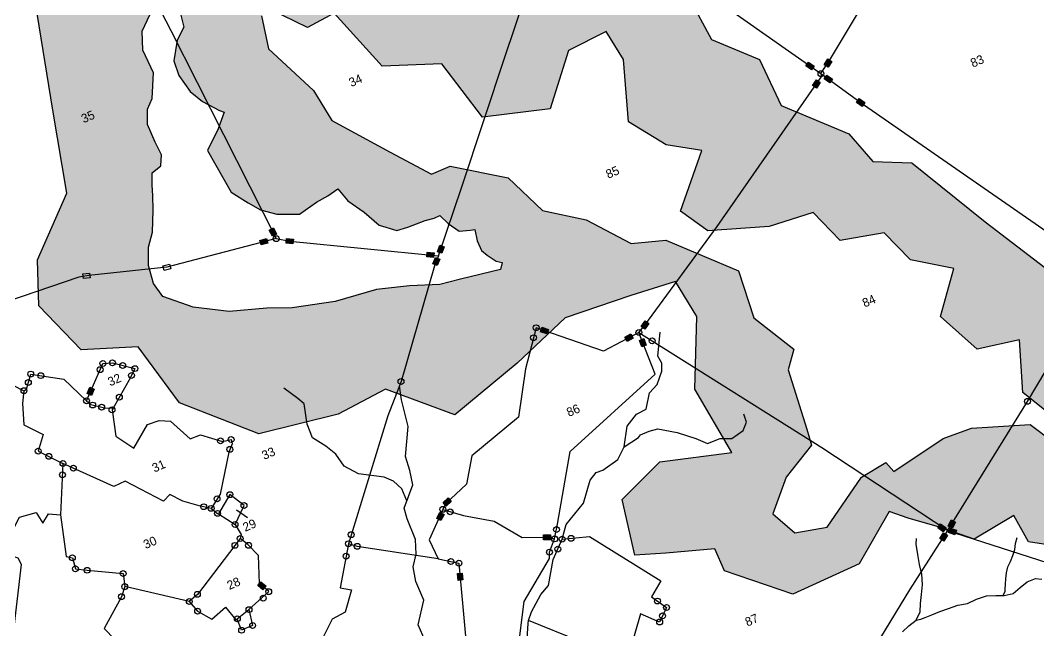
# Model space of a CAD drawing. Header units: metres. Extents: x 316907 to 323391, y 1887582 to 1892948.
# Drawn here: x 320921 to 322002, y 1890599 to 1891246 of the extents above; entities that cross this region are included whole.
import ezdxf

# ---------------------------------------------------------------- set-up
doc = ezdxf.new("R2010")
doc.units = ezdxf.units.M
doc.header["$MEASUREMENT"] = 0
for name, color, linetype in [('LINE_WATER', 4, 'Continuous'), ('POLY_HATCH', 12, 'Continuous'), ('POLY_PARCEL', 6, 'Continuous'), ('SYM_ARROW', 1, 'Continuous'), ('SYM_STONE', 1, 'Continuous'), ('TEXT_PARCEL', 7, 'Continuous')]:
    doc.layers.add(name, color=color, linetype=linetype)
doc.styles.get("Standard").update_dxf_attribs({"font": 'arial.ttf'})
doc.styles.add('TEXT_MAP', font='KRDEV050.TTF')
doc.dimstyles.get("Standard").update_dxf_attribs({"dimtxt": 0.18, "dimasz": 0.18, "dimexe": 0.18, "dimexo": 0.0625, "dimgap": 0.09, "dimtad": 0, "dimtih": 1, "dimtoh": 1, "dimdec": 4, "dimzin": 0, "dimdsep": 46, "dimtxsty": 'Standard', "dimcen": 0.09, "dimadec": 0, "dimazin": 0, "dimtfac": 1, "dimtdec": 4, "dimtofl": 0, "dimtmove": 0, "dimatfit": 3, "dimfxl": 1, "dimtolj": 1, "dimtzin": 0, "dimarcsym": 0})
pattern_1 = [(0, (0, 0), (3.175, 3.175), [3.175, -3.175]), (90, (3.175, 0), (-3.175, 3.175), [3.175, -3.175])]

# ---------------------------------------------------------------- blocks, each defined once
blk = doc.blocks.new('STONE')
blk.add_circle((0, 0), 0.851)
blk = doc.blocks.new('STONESQUAREFILLED')
blk.add_hatch(color=256).paths.add_polyline_path([(0.7, -0.48), (0.7, 0.48), (-0.7, 0.48), (-0.7, -0.48)])
blk.add_lwpolyline([(-0.7, 0.48), (0.7, 0.48), (0.7, -0.48), (-0.7, -0.48)], close=True)
blk = doc.blocks.new('STONESQUARE')
blk.add_lwpolyline([(-0.7, 0.48), (0.7, 0.48), (0.7, -0.48), (-0.7, -0.48)], close=True)
blk = doc.blocks.new('TEXTARROW')
blk.add_leader([(0.04, -0.01), (8.68, -0.01)], dimstyle='Standard', override={"dimtxt": 2.5, "dimasz": 2.5, "dimexe": 1.25, "dimexo": 0.625, "dimgap": 0.625, "dimtad": 1, "dimtih": 0, "dimtoh": 0, "dimzin": 8, "dimcen": 2.5, "dimtofl": 1})
blk = doc.blocks.new('57')
at = {"layer": 'POLY_HATCH'}
h = blk.add_hatch(dxfattribs=at)
h.set_pattern_fill('ZIGZAG', color=256, style=0)
h.set_pattern_definition(pattern_1)
h.paths.add_polyline_path([(336.61, 534.81), (329.31, 540.13), (325.55, 549), (315.68, 555.9), (311.53, 555.9), (305.6, 563.39), (297.31, 574.03), (296.32, 581.13), (291.38, 592.56), (292.76, 599.27), (293.75, 610.11), (297.5, 622.53), (304.02, 634.35), (310.15, 643.22), (311.92, 651.9), (318.84, 658.01), (329.11, 671.61), (337.21, 681.27), (343.53, 682.45), (352.22, 686), (357.55, 686.19), (362.69, 681.46), (371.57, 676.34), (373.55, 670.62), (385.4, 663.72), (400.02, 658.01), (403.42, 654.95), (409.37, 656.65), (412.43, 655.8), (414.22, 653.59), (415.58, 655.46), (407.52, 665.3), (398.64, 674.56), (391.72, 690.53), (385.2, 694.87), (369.4, 716.55), (354, 719.11), (342.74, 725.42), (333.26, 726.21), (323.97, 711.42), (306.2, 699.01), (299.08, 681.07), (301.85, 667.47), (292.76, 649.73), (284.27, 636.91), (271.83, 627.45), (263.93, 622.33), (251.09, 617.99), (246.15, 598.67), (242, 582.12), (231.14, 572.06), (227.58, 563.39), (231.93, 551.76), (242.79, 547.62), (245.95, 533.82), (258.2, 521.6), (274.59, 518.84), (285.46, 519.63), (296.32, 509.18), (312.12, 513.72), (324.76, 518.25), (338.79, 517.07), (348.27, 516.08), (349.45, 507.8), (343.13, 494.4), (344.91, 479.62), (330.69, 483.76), (320.61, 479.81), (318.44, 468.38), (324.37, 466.21), (333.85, 463.06), (333.85, 458.13), (344.71, 448.28), (359.53, 448.47), (369.4, 455.77), (372.37, 453.01), (377.9, 448.47), (383.03, 443.74), (392.31, 444.92), (392.91, 438.81), (400.02, 434.28), (395.67, 426.99), (402.78, 419.3), (411.28, 413.39), (420.56, 408.06), (423.33, 400.57), (429.25, 395.84), (440.12, 400.38), (442.09, 397.62), (452.16, 392.49), (444.26, 390.92), (436.76, 382.83), (440.31, 373.96), (449.99, 371.2), (452.36, 366.47), (458.48, 359.38), (469.15, 357.6), (466.39, 350.9), (471.13, 344), (488.9, 338.48), (485.94, 327.44), (495.82, 323.3), (524.06, 324.68), (524.26, 343.21), (521.1, 343.21), (511.62, 350.7), (505.1, 348.73), (496.61, 354.05), (484.76, 368.84), (469.94, 386.38), (454.53, 403.14), (439.13, 419.89), (423.33, 434.67), (416.81, 446.9), (408.71, 450.05), (402.78, 460.5), (391.52, 464.64), (385.4, 465.03), (373.55, 462.86), (372.76, 465.23), (367.03, 464.44), (356.56, 457.93), (350.05, 459.51), (347.48, 464.83), (353.01, 470.55), (360.32, 474.49), (360.71, 477.84), (362.09, 490.46), (364.86, 493.81), (359.92, 502.88), (360.91, 512.93), (349.85, 524.56), (343.13, 526.73)])
h.paths.add_polyline_path([(316.64, 532.57), (308.43, 534.01), (304.1, 534.73), (298.34, 536.89), (291.86, 538.91), (283.21, 540.06), (274.71, 542.37), (269.95, 544.38), (262.61, 546.83), (256.27, 550.57), (251.51, 555.04), (250.79, 558.21), (251.37, 561.95), (252.81, 565.41), (254.83, 567.85), (256.7, 571.89), (257.85, 574.62), (258.57, 576.64), (259.58, 578.94), (261.74, 579.52), (262.75, 581.54), (262.61, 584.42), (262.61, 588.3), (263.9, 591.18), (265.63, 592.77), (267.95, 597.48), (267.81, 602.52), (269.25, 606.12), (271.98, 608.56), (274, 609.43), (276.31, 608.42), (277.75, 605.97), (277.32, 603.52), (275.01, 601.65), (272.71, 598.05), (272.42, 594.88), (273.28, 591), (274.72, 588.12), (277.17, 585.09), (277.89, 584.37), (275.44, 581.78), (271.7, 578.61), (272.7, 568.87), (275.01, 565.55), (276.74, 563.25), (279.48, 561.09), (283.66, 559.22), (287.83, 560.08), (290.43, 560.37), (292.88, 560.8), (293.74, 557.78), (295.9, 554.32), (297.63, 550.72), (300.51, 548.27), (302.82, 547.99), (306.57, 547.84), (308.44, 547.55), (309.74, 547.55), (310.6, 545.39), (312.04, 543.09), (314.2, 542.37), (315.07, 542.08), (314.63, 539.78), (314.63, 537.62), (315.36, 536.32), (316.51, 534.45), (317.52, 533.73)], flags=16)
h.paths.add_polyline_path([(304.43, 670.69), (303.77, 675.99), (305.92, 683.12), (309.9, 689.41), (313.05, 695.87), (316.03, 698.19), (320.01, 699.18), (321.84, 702.83), (325.81, 705.64), (329.29, 708.96), (332.28, 711.11), (335.92, 714.09), (341.56, 715.09), (344.88, 714.59), (347.36, 714.09), (349.85, 712.11), (352.83, 709.45), (355.65, 708.63), (358.14, 707.14), (360.46, 705.64), (362.61, 703.33), (364.43, 700.51), (365.76, 697.2), (368.41, 696.7), (370.9, 695.71), (372.89, 693.72), (374.88, 691.07), (379.35, 690.07), (381.01, 688.58), (383.66, 685.93), (385.82, 683.45), (386.48, 679.97), (386.15, 679.14), (384.82, 677.48), (382.83, 676.99), (381.01, 679.47), (380.68, 682.78), (378.69, 686.1), (375.71, 688.58), (371.23, 689.74), (368.74, 688.75), (366.42, 687.26), (365.43, 687.42), (364.43, 688.58), (365.76, 690.74), (366.09, 693.22), (363.44, 696.87), (358.96, 699.18), (355.98, 702.17), (354.65, 705.31), (351.17, 705.98), (345.04, 703.82), (343.05, 701.34), (340.9, 698.85), (339.74, 694.21), (337.75, 692.89), (334.93, 693.22), (332.78, 694.38), (331.45, 696.53), (329.46, 697.86), (325.98, 698.69), (324.16, 696.2), (321.84, 692.39), (320.68, 688.75), (320.34, 684.94), (320.51, 682.45), (318.35, 681.46), (315.21, 680.13), (311.72, 676.32), (310.23, 674.01), (308.58, 671.69), (306.75, 671.02)], flags=16)
h = blk.add_hatch(dxfattribs=at)
h.set_pattern_fill('ZIGZAG', color=256, style=0)
h.set_pattern_definition(pattern_1)
h.paths.add_polyline_path([(387.22, 622.1), (392.39, 620.13), (403.23, 619.88), (417.01, 613.25), (428.58, 605.88), (437.59, 602.27), (435.63, 610.08), (427.35, 623.57), (419.47, 625.04), (418.98, 635.12), (407.9, 640.52), (386.24, 648.14), (366.3, 637.08), (352.76, 623.08), (346.36, 635.61), (335.77, 638.06), (320.51, 632.41), (314.11, 619.64), (296.63, 610.06), (294.9, 599.74), (300.32, 593.35), (306.47, 593.84), (311.15, 580.08), (322.48, 575.66), (325.68, 562.4), (338.97, 558.46), (347.1, 567.8), (355.71, 568.29), (356.7, 561.66), (352.51, 549.62), (357.68, 542.25), (363.84, 538.32), (354.97, 528.74), (358.42, 522.84), (370.24, 518.66), (379.59, 517.68), (382.3, 510.31), (391.16, 508.1), (393.87, 500.98), (401.26, 495.82), (394.86, 487.95), (399.04, 478.86), (407.66, 477.14), (403.96, 467.07), (407.9, 459.7), (429.81, 443.73), (445.57, 440.29), (444.83, 429.48), (451.48, 419.66), (463.79, 416.71), (466.5, 409.09), (470.43, 400.25), (477.33, 390.91), (497.51, 380.1), (507.12, 379.36), (511.79, 367.82), (522.13, 366.83), (526.81, 373.71), (520.41, 389.93), (507.36, 400.98), (493.33, 409.34), (489.14, 416.95), (483.24, 418.67), (476.34, 428.75), (464.77, 435.13), (459.6, 442.5), (461.57, 446.19), (451.72, 450.61), (436.95, 465.6), (434.98, 476.16), (420.95, 483.78), (410.86, 501.96), (401.99, 518.91), (394.86, 522.35), (392.64, 529.47), (382.3, 540.28), (382.05, 550.6), (374.67, 558.22), (373.93, 567.8), (369.01, 571.49), (365.07, 581.07), (349.56, 589.91), (333.8, 591.39), (331.09, 594.33), (328.63, 599.98), (329.12, 605.14), (333.8, 609.81), (339.22, 609.81), (346.11, 606.37), (351.53, 609.07), (360.14, 607.85), (367.77, 615.95), (377.62, 618.16)])
at = {"layer": 'LINE_WATER'}
for points in [[(280.35, 497.06), (280.35, 499.7), (279.48, 501.81), (278.05, 503.31), (273.5, 506.04), (271.51, 508.62), (270.92, 511.57), (269.67, 513.84), (267.87, 516.51), (267.99, 519.49), (269.08, 523.53), (268.33, 525.02), (266.56, 528.09)], [(261.89, 458.41), (264.56, 460.32), (266.7, 463.28), (267.26, 463.44), (268.72, 466.26), (271.12, 468.31), (272.33, 470.67), (272.39, 473.03), (275.44, 477.14), (275.47, 481.27), (276.13, 484.25), (277.75, 486.36), (278.81, 489.16), (278.96, 493.66), (279.24, 495.9), (282.76, 499.59), (283.38, 502.48), (283.72, 505.43), (286.65, 510.78), (287.12, 513.54), (287.55, 516.31), (288.37, 519.09)], [(306.19, 477.29), (308.11, 479.7), (313.1, 482.24), (316.2, 485.99), (317.93, 486.91), (319.36, 486.86), (323.07, 487.57), (325.26, 489.45), (327.5, 493.05), (330.19, 494.52), (332.43, 494.63), (334.36, 497.42), (336.5, 498.33), (338.44, 500.46), (339.05, 501.94), (338.89, 503.56), (341.34, 507.88)], [(325.26, 489.45), (328.72, 490.01), (329.28, 490.31), (331.21, 490.31), (332.99, 490.06), (336.3, 487.82), (339.3, 485.18), (341.08, 483.25), (343.83, 483.15), (346.02, 482.24), (348.81, 482.8), (350.04, 484.06), (350.24, 485.79)], [(362.12, 432.29), (363.77, 432.86), (365.59, 433.32), (367.02, 434.56), (367.75, 436.08), (368.69, 437.69), (369.64, 439.48), (370.37, 441.48), (370.76, 443.46), (371.22, 445.46), (371.8, 447.52), (372.28, 448.52)], [(383.81, 430.88), (384.51, 431.49), (384.7, 431.87), (385.19, 432.76), (385.69, 433.77), (386.29, 434.78), (386.99, 435.81), (387.94, 436.58), (388.89, 437.49), (389.71, 438.48), (390.35, 439.58), (391.12, 440.53)], [(365.59, 433.32), (366.54, 433.15), (367.45, 433.11), (368.98, 433.09), (370.73, 433.06), (372.57, 432.9), (374.57, 432.75), (376.49, 432.26), (378.57, 432.36), (380.7, 432.13), (382.45, 431.49), (384.02, 430.79), (385.86, 430.42), (387.61, 430.96), (389.42, 431.43), (391.22, 431.43), (392.33, 430.77)]]:
    blk.add_lwpolyline(points, dxfattribs=at)
at = {"layer": 'POLY_HATCH'}
for points in [[(292.76, 599.27), (291.38, 592.56), (296.32, 581.13), (297.31, 574.03), (305.6, 563.39), (311.53, 555.9), (315.68, 555.9), (325.55, 549), (329.31, 540.13), (336.61, 534.81), (343.13, 526.73), (349.85, 524.56), (360.91, 512.93), (359.92, 502.88), (364.86, 493.81), (362.09, 490.46), (360.71, 477.84), (360.32, 474.49), (353.01, 470.55), (347.48, 464.83), (350.05, 459.51), (356.56, 457.93), (367.03, 464.44), (372.76, 465.23), (373.55, 462.86), (385.4, 465.03), (391.52, 464.64), (402.78, 460.5), (408.71, 450.05)], [(400.02, 434.28), (392.91, 438.81), (392.31, 444.92), (383.03, 443.74), (377.9, 448.47), (372.37, 453.01), (369.4, 455.77), (359.53, 448.47), (344.71, 448.28), (333.85, 458.13), (333.85, 463.06), (324.37, 466.21), (318.44, 468.38), (320.61, 479.81), (330.69, 483.76), (344.91, 479.62), (343.13, 494.4), (349.45, 507.8), (348.27, 516.08), (338.79, 517.07), (324.76, 518.25), (312.12, 513.72), (296.32, 509.18), (285.46, 519.63), (274.59, 518.84), (258.2, 521.6), (245.95, 533.82), (242.79, 547.62), (231.93, 551.76), (227.58, 563.39), (231.14, 572.06), (242, 582.12), (246.15, 598.67), (251.09, 617.99)], [(373.93, 567.8), (374.67, 558.22), (382.05, 550.6), (382.3, 540.28), (392.64, 529.47), (394.86, 522.35), (401.99, 518.91), (410.86, 501.96), (420.95, 483.78)], [(407.9, 459.7), (403.96, 467.07), (407.66, 477.14), (399.04, 478.86), (394.86, 487.95), (401.26, 495.82), (393.87, 500.98), (391.16, 508.1), (382.3, 510.31), (379.59, 517.68), (370.24, 518.66), (358.42, 522.84), (354.97, 528.74), (363.84, 538.32), (357.68, 542.25), (352.51, 549.62), (356.7, 561.66), (355.71, 568.29), (347.1, 567.8), (338.97, 558.46), (325.68, 562.4), (322.48, 575.66), (311.15, 580.08), (306.47, 593.84), (300.32, 593.35), (294.9, 599.74)], [(316.64, 532.57), (308.43, 534.01), (304.1, 534.73), (298.34, 536.89), (291.86, 538.91), (283.21, 540.06), (274.71, 542.37), (269.95, 544.38), (262.61, 546.83), (256.27, 550.57), (251.51, 555.04), (250.79, 558.21), (251.37, 561.95), (252.81, 565.41), (254.83, 567.85), (256.7, 571.89), (257.85, 574.62), (258.57, 576.64), (259.58, 578.94), (261.74, 579.52), (262.75, 581.54), (262.61, 584.42), (262.61, 588.3), (263.9, 591.18), (265.63, 592.77), (267.95, 597.48), (267.81, 602.52), (269.25, 606.12), (271.98, 608.56)], [(277.75, 605.97), (277.32, 603.52), (275.01, 601.65), (272.71, 598.05), (272.42, 594.88), (273.28, 591), (274.72, 588.12), (277.17, 585.09), (277.89, 584.37), (275.44, 581.78), (271.7, 578.61), (272.7, 568.87), (275.01, 565.55), (276.74, 563.25), (279.48, 561.09), (283.66, 559.22), (287.83, 560.08), (290.43, 560.37), (292.88, 560.8), (293.74, 557.78), (295.9, 554.32), (297.63, 550.72), (300.51, 548.27), (302.82, 547.99), (306.57, 547.84), (308.44, 547.55), (309.74, 547.55), (310.6, 545.39), (312.04, 543.09), (314.2, 542.37), (315.07, 542.08), (314.63, 539.78), (314.63, 537.62), (315.36, 536.32), (316.51, 534.45), (317.52, 533.73), (316.64, 532.57)]]:
    blk.add_lwpolyline(points, dxfattribs=at)
at = {"layer": 'POLY_PARCEL'}
for points in [[(273.04, 628.72), (274.6, 603.91), (277.34, 556.56)], [(306.23, 540.15), (316.18, 551.09), (334.86, 571.9), (358.71, 598.18)], [(358.71, 598.18), (392.32, 542.94)], [(392.32, 542.94), (395, 544.66), (446.06, 581.06)], [(277.34, 556.56), (272.66, 557.34), (254.62, 560.13), (239.39, 564.97), (237.41, 565.49), (219.15, 566.99)], [(277.34, 556.56), (279.64, 554.97), (306.23, 540.15)], [(198.09, 545.36), (209.16, 553.61), (214.83, 552.51), (217.93, 548.78)], [(217.93, 548.78), (218.51, 548.84), (220.54, 551.33), (226.33, 547.67), (228.78, 541.79)], [(217.93, 548.78), (216.64, 546.59), (215.15, 542.41), (217.93, 539.07), (215.67, 536.36), (219.28, 532.05)], [(228.78, 541.79), (234.86, 547.43), (236.69, 546.77), (240.41, 543.86), (238.72, 542.45), (233.12, 538.28)], [(337.29, 509.53), (339.05, 510.42), (360.52, 522.91), (392.29, 542.39), (392.32, 542.94)], [(392.32, 542.94), (397.74, 533.72), (422.17, 494.1)], [(228.78, 541.79), (229.25, 540.76), (231.56, 539.02), (233.12, 538.28)], [(306.23, 540.15), (304.59, 538.59), (288.97, 519.77), (283.72, 514.47), (265.96, 493.84)], [(233.12, 538.28), (232.78, 538.03), (231.37, 532.81), (233.72, 529.14), (238.2, 532.43), (240.7, 532.2), (242.77, 531.17), (245.03, 526.28), (247.24, 526.18), (250.82, 523.13), (252.57, 522.8), (252.43, 521.95), (251.11, 520.64), (246.07, 513.54), (243.24, 511.61)], [(219.28, 532.05), (214.64, 522.66)], [(243.24, 511.61), (241.26, 513.07), (238.58, 515.28), (236.69, 517.53), (234.95, 516.83), (229.44, 523.64), (226.89, 523.64), (219.28, 532.05)], [(185.99, 509.46), (193.74, 501.02), (195.65, 503.5), (203.33, 516.58), (203.25, 518.06), (202.44, 518.75), (202.44, 521.97), (206.78, 525.61), (210.27, 525.1), (210.66, 522.59), (212.45, 523.82), (214.64, 522.66)], [(214.64, 522.66), (212.32, 514.42), (213.35, 513.71), (213.03, 511.4), (215.09, 510.17), (221.54, 506.63), (220.76, 504.06)], [(337.29, 509.53), (329.18, 508.98), (318.54, 518.8), (313.18, 512.01), (307.99, 503.58), (296.13, 500.17), (292.82, 495.33), (287.31, 493.4), (286.38, 492.55)], [(246.4, 506.67), (249.6, 509.45), (247.86, 512.64), (244.16, 509.98)], [(243.24, 511.61), (244.04, 510.15), (244.16, 509.98)], [(244.16, 509.98), (246.4, 506.67)], [(304.8, 477.93), (306.56, 480.46), (314.78, 492.96), (336.96, 500.45), (337.29, 509.53)], [(337.29, 509.53), (339.09, 506.89), (362.02, 473.21), (378.76, 447.47)], [(246.4, 506.67), (246.68, 504.28), (246.21, 503.62)], [(220.76, 504.06), (219.35, 502.45), (213.54, 497.95), (214.64, 494.99), (212, 493.19), (210.25, 494.73), (202.97, 488.75)], [(231.6, 496.05), (220.76, 504.06)], [(246.21, 503.62), (233.68, 496.71), (231.6, 496.05)], [(242.06, 489.66), (247.2, 491.4), (246.11, 493.65), (248.23, 498.97), (247.1, 501.97), (246.21, 503.62)], [(231.6, 496.05), (232.36, 493.56), (234.34, 490.93), (237.87, 492.06), (238.76, 488.81), (239.14, 488.91)], [(265.96, 493.84), (260.84, 486.27), (262.79, 484.98), (259.8, 481.36), (256.76, 481.1), (250.17, 475.59)], [(281.45, 483.7), (267.39, 492.63), (265.96, 493.84)], [(286.38, 492.55), (281.35, 487.95), (281.45, 483.7)], [(286.38, 492.55), (289.72, 489.73), (294.97, 486.17), (298.88, 480.87), (303.52, 478.85), (304.8, 477.93)], [(242.06, 489.66), (241.45, 486.41), (239, 486.41), (239.14, 488.91)], [(239.14, 488.91), (242.06, 489.66)], [(281.45, 483.7), (284.99, 481.23), (280.3, 467.09), (275.94, 459.87), (275.08, 458.73)], [(379.04, 447.65), (404.15, 465.06), (419.55, 476.07), (428.81, 482.51)], [(284.28, 449.73), (290.12, 462.24), (294.04, 468.79), (302.26, 474.68), (302.75, 475.89), (304.8, 477.93)], [(293.28, 464.86), (294.58, 466.26), (297.73, 468.72), (299.88, 469.73), (302.87, 474.22), (306.19, 477.29), (311.48, 475.52), (321.21, 461.49), (318.13, 459.27), (320.08, 456.04), (317.61, 453.9), (314.69, 457.01), (309.71, 450.99), (310.12, 449.49)], [(284.44, 447.86), (285.83, 447.37), (292.72, 444.17), (294.38, 446.37), (301.11, 456.89), (293.28, 464.86)], [(285.25, 449.43), (285.35, 449.62), (292.97, 464.36), (293.28, 464.86)], [(378.76, 447.47), (379.04, 447.65)], [(379.04, 447.65), (379.83, 446.48), (411.12, 418.94), (439.29, 393.26)], [(338.89, 420.27), (357.58, 433.04), (366.89, 439.53), (378.76, 447.47)]]:
    blk.add_lwpolyline(points, dxfattribs=at)
at = {"layer": 'SYM_ARROW', "ltscale": 10, "xscale": 0.3101221464933527, "yscale": 0.3101221464933527, "zscale": 0.3101221464933527, "rotation": 121.0157192082079}
blk.add_blockref('TEXTARROW', (249.24, 506.9), dxfattribs=at)
at = {"layer": 'SYM_STONE'}
for name, p, rotation in [('STONESQUARE', (238.93, 565.09), 343.7183283729241), ('STONESQUARE', (254.62, 560.13), 351.1881538853885), ('STONESQUAREFILLED', (390.92, 545.24), 301.3209910900963), ('STONESQUAREFILLED', (304.75, 540.97), 150.8559031477944), ('STONESQUAREFILLED', (307.16, 541.17), 47.7338395027616), ('STONESQUAREFILLED', (305.3, 539.26), 223.4318154992274), ('STONESQUAREFILLED', (377.9, 448.47), 120.9661917162531), ('STONESQUAREFILLED', (379.56, 446.94), 317.3495131297193), ('STONESQUAREFILLED', (380.06, 448.36), 39.23847749827203), ('STONESQUAREFILLED', (377.5, 446.62), 213.7661196918542)]:
    blk.add_blockref(name, p, dxfattribs=dict(at, rotation=rotation))
at = {"layer": 'SYM_STONE', "ltscale": 10}
for p, rotation in [((274.77, 556.99), 170.8331839657333), ((277.26, 558.06), 93.3145903116169), ((279.64, 554.97), 330.8559031477938), ((394.49, 544.33), 35.0860459678311), ((230.33, 543.23), 42.87103082186144), ((390.64, 541.4), 210.9860603899706), ((393.27, 541.33), 300.4438392583489), ((397.37, 534.34), 301.4076989630452), ((319.86, 517.59), 317.2707268893215), ((335.04, 509.38), 183.8836633380776), ((339.05, 510.42), 30.98606038997141), ((337.21, 507.31), 267.9131170916934), ((246.41, 493.04), 295.6482495475183), ((287.77, 493.56), 19.25322145692773), ((285.33, 491.44), 219.8471365498241), ((284.11, 478.58), 251.6636928235899), ((303.52, 478.85), 156.5446598348004)]:
    blk.add_blockref('STONESQUAREFILLED', p, dxfattribs=dict(at, rotation=rotation))
at = {"layer": 'SYM_STONE', "ltscale": 10, "xscale": 0.7, "yscale": 0.7, "zscale": 0.7}
for p in [(277.34, 556.56), (220.54, 551.33), (217.93, 548.78), (219.41, 549.95), (222.29, 550.22), (233.84, 546.49), (234.86, 547.43), (236.69, 546.77), (238.39, 545.44), (239.22, 542.87), (240.41, 543.86), (392.32, 542.94), (228.78, 541.79), (229.57, 540.51), (231.07, 539.38), (232.78, 538.03), (235.18, 539.81), (215.67, 536.36), (217.22, 534.52), (219.28, 532.05), (218.25, 529.97), (220.84, 530.33), (250.48, 523.42), (252.57, 522.8), (251.55, 521.08), (318.54, 518.8), (317.24, 517.15), (242, 512.52), (243.24, 511.61), (245.12, 512.89), (247.86, 512.64), (244.04, 510.15), (249.6, 509.45), (337.29, 509.53), (246.4, 506.67), (339.09, 506.89), (246.21, 503.62), (244.67, 502.77), (247.21, 501.68), (233.68, 496.71), (231.6, 496.05), (267.22, 495.3), (232.36, 493.56), (265.96, 493.84), (267.39, 492.63), (286.38, 492.55), (245.66, 490.64), (247.2, 491.4), (264.52, 491.71), (287.53, 491.49), (239.14, 488.91), (242.06, 489.66), (239, 486.41), (241.45, 486.41), (283.63, 482.18), (284.99, 481.23), (305.91, 479.53), (302.75, 475.89), (304.8, 477.93), (306.19, 477.29), (307.92, 476.71), (304.57, 475.78)]:
    blk.add_blockref('STONE', p, dxfattribs=at)
at = {"layer": 'SYM_STONE', "xscale": 0.7, "yscale": 0.7, "zscale": 0.7}
for p in [(288.97, 519.77), (213.35, 513.71), (213.03, 511.4), (215.09, 510.17), (221.54, 506.63), (220.76, 504.06), (219.35, 502.45), (404.15, 465.06), (318.9, 457.99), (320.08, 456.04), (317.61, 453.9), (318.65, 454.8)]:
    blk.add_blockref('STONE', p, dxfattribs=at)
at = {"layer": 'TEXT_PARCEL', "style": 'TEXT_MAP'}
for s, p in [('35', (250.82, 593.73)), ('34', (303.65, 578.68)), ('32', (234.34, 542.55)), ('85', (344.1, 540.66)), ('83', (421.13, 531.67)), ('31', (235.58, 522.89)), ('33', (257.07, 516.3)), ('30', (227.73, 509.34)), ('29', (247.68, 504.45)), ('86', (317.39, 499.49)), ('84', (381.43, 495.78)), ('28', (239.99, 494.91)), ('87', (333.59, 445.89))]:
    blk.add_text(s, height=1.8, dxfattribs=at).set_placement(p)

msp = doc.modelspace()

# ---------------------------------------------------------------- block references
at = {"xscale": 5.217112887662961, "yscale": 5.217112887662961, "zscale": 5.217112887662961, "rotation": 23.59957234715695}
msp.add_blockref('57', (321029.4, 1887774.7), dxfattribs=at)

doc.saveas('drawing.dxf')
